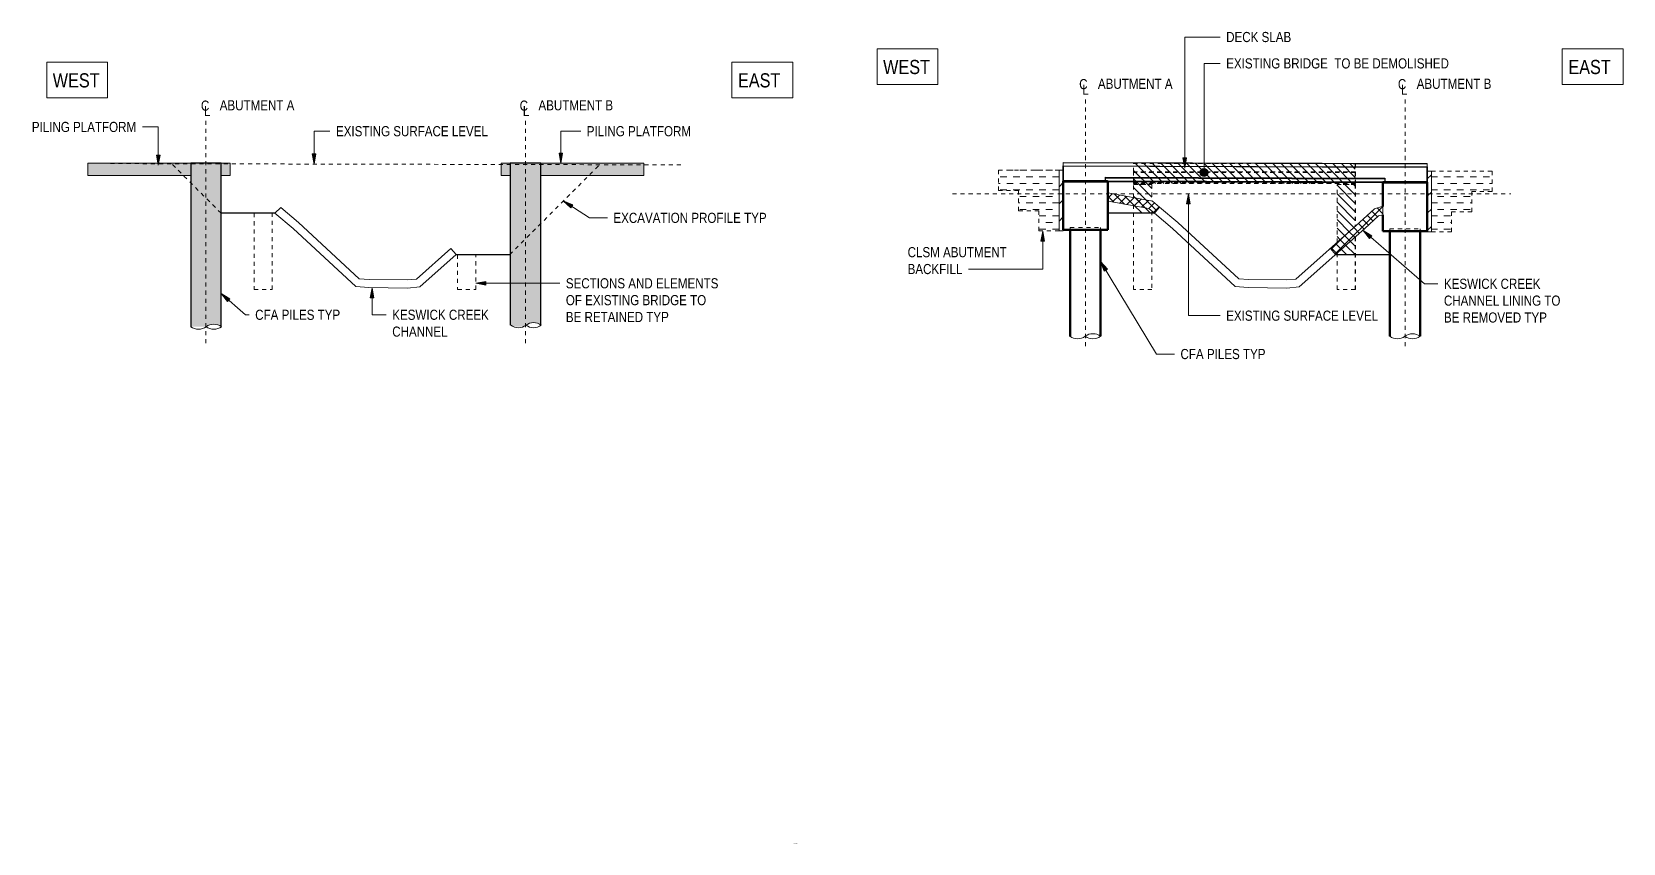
# Model space of a CAD drawing. Header units: metres. Extents: x 566 to 752, y 3 to 1696.
# Drawn here: x 712.43 to 751.77, y 2.66 to 22.71 of the extents above; entities that cross this region are included whole.
import ezdxf

# ---------------------------------------------------------------- set-up
doc = ezdxf.new("R2010")
doc.units = ezdxf.units.M
doc.linetypes.add('JacobsDash', pattern=[0.0045, 0.003, -0.0015])
doc.linetypes.add('JacobsGridLine', pattern=[0.0145, 0.01, -0.001, 0.0025, -0.001])
for name, color, linetype, lineweight in [('BRIDGE-ABUTMENT-CONC', 7, 'Continuous', 40), ('BRIDGE-FRAMING-LINE-18-HID', 7, 'JacobsDash', 18), ('D-BDGE', 7, 'Continuous', 13), ('D-BDGE-FLOOR', 7, 'Continuous', 40), ('D-BDGE-FLOOR-HID', 7, 'JacobsDash', 18), ('D-BDGE-FNDN-LINES-18-HID', 7, 'JacobsDash', 18), ('D-BDGE-FNDN-PILE-CONC', 7, 'Continuous', 40), ('D-BDGE-LINE', 7, 'Continuous', 9), ('D-ENHA-GEN-LINE', 7, 'Continuous', 9), ('D-ENHA-GEN-LINE-GRIDS', 7, 'Continuous', 9), ('D-ENHA-TEXT', 7, 'Continuous', 9)]:
    doc.layers.add(name, color=color, linetype=linetype, lineweight=lineweight)
for name, color, linetype, lineweight, true_color in [('D-BDGE-DECK', 7, 'Continuous', 13, 0x8c8cc6), ('D-BDGE-FRAMING', 7, 'Continuous', 13, 0x8c8cc6), ('D-BDGE-INT-WALL', 7, 'Continuous', 13, 0x8c8cc6)]:
    doc.layers.add(name, color=color, linetype=linetype, lineweight=lineweight, true_color=true_color)
doc.styles.add('Arial Narrow_2', font='ARIALN.TTF', dxfattribs={"height": 0.25})
doc.styles.add('Arial Narrow_3', font='ARIALN.TTF', dxfattribs={"height": 0.35})
doc.styles.add('Arial Narrow_4', font='ARIALN.TTF', dxfattribs={"height": 0.0035})
doc.styles.add('Arial Narrow_5', font='ARIALN.TTF', dxfattribs={"height": 0.005})
pattern_1 = [(45, (742.65888, 17.354), (-0.212132, 0.212132), [])]
pattern_2 = [(0, (742.65888, 17.354), (0.16129, 0.16129), [0.16129, -0.16129])]
pattern_3 = [(45, (742.65888, 17.354), (-0.106066, 0.106066), []), (135, (742.65888, 17.354), (-0.106066, -0.106066), [])]

# ---------------------------------------------------------------- blocks, each defined once
blk = doc.blocks.new('CS_DET_Pile-Column_BreakLine - CS_Tubular BreakLine-5483456-SECTION-STAGE B2')
at = {"layer": 'D-BDGE-LINE', "lineweight": 18}
for centre, start, end in [((-588.635, 15.674), 232.9573, 307.0427), ((-588.255, 15.17), 52.9573, 127.0427), ((-588.255, 15.674), 232.9573, 307.0427)]:
    blk.add_arc(centre, 0.315, start, end, dxfattribs=at)
blk = doc.blocks.new('CS_DET_Pile-Column_BreakLine - CS_Tubular BreakLine-5530552-SECTION-STAGE B2')
at = {"layer": 'D-BDGE-LINE', "lineweight": 18}
for centre, start, end in [((-580.727, 15.71), 232.9573, 307.0427), ((-580.352, 15.214), 52.9573, 127.0427), ((-580.352, 15.71), 232.9573, 307.0427)]:
    blk.add_arc(centre, 0.311, start, end, dxfattribs=at)
blk = doc.blocks.new('Roofs 3 - Roofs 3-4999916-SECTION-STAGE B1')
at = {"layer": 'D-BDGE-DECK', "color": 8, "linetype": 'JacobsDash', "true_color": 0x808080}
for p, q in [((-587.26, 19.454), (-587.259, 19.455)), ((-587.26, 19.454), (-582.295, 19.454)), ((-587.26, 19.25), (-587.26, 19.454)), ((-587.259, 19.251), (-587.259, 19.455)), ((-587.259, 19.455), (-582.523, 19.455)), ((-582.49, 19.455), (-581.973, 19.455)), ((-582.262, 19.454), (-581.926, 19.454)), ((-581.968, 19.455), (-581.778, 19.455)), ((-581.921, 19.454), (-581.78, 19.454)), ((-581.778, 19.455), (-581.78, 19.454)), ((-581.78, 19.454), (-581.78, 19.25)), ((-581.778, 19.455), (-581.778, 19.251)), ((-587.259, 19.251), (-587.26, 19.25)), ((-587.26, 19.25), (-581.78, 19.25)), ((-581.778, 19.251), (-587.259, 19.251)), ((-581.78, 19.25), (-581.778, 19.251))]:
    blk.add_line(p, q, dxfattribs=at)
blk = doc.blocks.new('01_SFO_FRP_Pile_CastInPlace_CS - CAST-IN-PLACE PILE - 0750-7668704-SECTION-STAGE B1')
at = {"layer": 'D-BDGE-FNDN-LINES-18-HID'}
for p, q in [((-580.925, 17.845), (-580.925, 17.787)), ((-580.925, 17.845), (-580.175, 17.845)), ((-580.175, 17.787), (-580.175, 17.845))]:
    blk.add_line(p, q, dxfattribs=at)
at = {"layer": 'D-BDGE-FNDN-PILE-CONC', "lineweight": 50}
for p, q in [((-580.925, 17.787), (-580.925, 15.186)), ((-580.175, 15.188), (-580.175, 17.787))]:
    blk.add_line(p, q, dxfattribs=at)
blk = doc.blocks.new('07_STR_DPS_PermadecPanel - 07_STR_DPS_PermadecPanel-5973128-SECTION-STAGE B1')
at = {"layer": 'BRIDGE-FRAMING-LINE-18-HID', "lineweight": 25}
for p, q in [((-587.95, 19.017), (-587.95, 19.017)), ((-587.95, 19.016), (-587.95, 19.014)), ((-587.95, 19.014), (-587.95, 19.013)), ((-587.95, 19.014), (-587.906, 19.014)), ((-581.05, 18.997), (-581.05, 18.997))]:
    blk.add_line(p, q, dxfattribs=at)
at = {"layer": 'D-BDGE-FRAMING', "color": 7, "lineweight": 25}
for p, q in [((-587.95, 19.111), (-587.95, 19.112)), ((-587.95, 19.112), (-587.95, 19.112)), ((-587.95, 19.112), (-587.95, 19.112)), ((-587.95, 19.112), (-581.05, 19.092)), ((-587.95, 19.112), (-581.05, 19.092)), ((-587.95, 19.11), (-587.95, 19.111)), ((-587.95, 19.111), (-587.95, 19.111)), ((-587.95, 19.111), (-587.95, 19.111)), ((-587.95, 19.111), (-581.05, 19.091)), ((-587.95, 19.111), (-581.05, 19.091)), ((-587.95, 19.017), (-587.95, 19.11)), ((-587.95, 19.11), (-587.95, 19.11)), ((-587.95, 19.11), (-587.95, 19.11)), ((-587.95, 19.11), (-581.05, 19.09)), ((-587.95, 19.11), (-581.05, 19.09)), ((-587.95, 19.02), (-581.05, 18.999)), ((-587.95, 19.019), (-582.574, 19.003)), ((-587.95, 19.019), (-582.583, 19.004)), ((-587.95, 19.018), (-587.95, 19.016)), ((-587.95, 19.018), (-582.488, 19.002)), ((-587.95, 19.018), (-582.497, 19.002)), ((-587.95, 19.017), (-587.95, 19.011)), ((-581.05, 18.997), (-587.95, 19.017)), ((-587.95, 19.017), (-587.95, 19.017)), ((-587.95, 19.017), (-582.403, 19.001)), ((-587.95, 19.017), (-582.411, 19.001)), ((-587.95, 19.011), (-581.05, 18.991)), ((-587.9, 19.014), (-582.104, 18.997)), ((-582.577, 19.004), (-581.05, 18.999)), ((-582.568, 19.003), (-581.05, 18.999)), ((-582.491, 19.002), (-581.05, 18.998)), ((-582.483, 19.002), (-581.05, 18.998)), ((-582.406, 19.001), (-581.05, 18.997)), ((-582.397, 19.001), (-581.05, 18.997)), ((-582.099, 18.997), (-581.05, 18.993)), ((-581.05, 19.092), (-581.05, 19.092)), ((-581.05, 19.092), (-581.05, 19.092)), ((-581.05, 19.092), (-581.05, 19.091)), ((-581.05, 19.091), (-581.05, 19.091)), ((-581.05, 19.091), (-581.05, 19.091)), ((-581.05, 19.091), (-581.05, 19.09)), ((-581.05, 19.09), (-581.05, 19.09)), ((-581.05, 19.09), (-581.05, 19.09)), ((-581.05, 19.09), (-581.05, 18.997)), ((-581.05, 18.993), (-581.05, 18.998)), ((-581.05, 18.991), (-581.05, 18.997)), ((-581.05, 18.997), (-581.05, 18.997)), ((-581.05, 18.991), (-581.05, 18.993))]:
    blk.add_line(p, q, dxfattribs=at)
blk = doc.blocks.new('07_STR_DPS_PermadecPanel - 07_STR_DPS_PermadecPanel-5973122-SECTION-STAGE B1')
at = {"layer": 'BRIDGE-FRAMING-LINE-18-HID', "lineweight": 25}
for p, q in [((-587.95, 19.022), (-587.95, 19.02)), ((-587.95, 19.02), (-587.95, 19.016)), ((-587.95, 19.02), (-587.95, 19.02)), ((-587.95, 19.014), (-587.95, 19.016)), ((-587.9, 19.014), (-587.95, 19.014))]:
    blk.add_line(p, q, dxfattribs=at)
at = {"layer": 'D-BDGE-FRAMING', "color": 7, "lineweight": 25}
for p, q in [((-587.95, 19.117), (-587.95, 19.118)), ((-587.95, 19.118), (-587.95, 19.118)), ((-587.95, 19.118), (-587.95, 19.118)), ((-587.95, 19.118), (-581.05, 19.098)), ((-587.95, 19.118), (-581.05, 19.098)), ((-587.95, 19.116), (-587.95, 19.117)), ((-587.95, 19.117), (-587.95, 19.117)), ((-587.95, 19.117), (-587.95, 19.117)), ((-587.95, 19.117), (-581.05, 19.097)), ((-587.95, 19.117), (-581.05, 19.097)), ((-587.95, 19.115), (-587.95, 19.116)), ((-587.95, 19.116), (-587.95, 19.116)), ((-587.95, 19.116), (-587.95, 19.116)), ((-587.95, 19.116), (-581.05, 19.096)), ((-587.95, 19.116), (-581.05, 19.096)), ((-587.95, 19.114), (-587.95, 19.115)), ((-587.95, 19.115), (-587.95, 19.115)), ((-587.95, 19.115), (-587.95, 19.115)), ((-587.95, 19.115), (-581.05, 19.095)), ((-587.95, 19.115), (-581.05, 19.095)), ((-587.95, 19.113), (-587.95, 19.114)), ((-587.95, 19.114), (-587.95, 19.114)), ((-587.95, 19.114), (-587.95, 19.114)), ((-587.95, 19.114), (-581.05, 19.094)), ((-587.95, 19.114), (-581.05, 19.094)), ((-587.95, 19.112), (-587.95, 19.113)), ((-587.95, 19.113), (-587.95, 19.113)), ((-587.95, 19.113), (-587.95, 19.113)), ((-587.95, 19.113), (-581.05, 19.093)), ((-587.95, 19.113), (-581.05, 19.093)), ((-587.95, 19.026), (-581.05, 19.005)), ((-587.95, 19.025), (-581.05, 19.005)), ((-587.95, 19.025), (-581.05, 19.005)), ((-587.95, 19.024), (-587.95, 19.022)), ((-587.95, 19.024), (-581.05, 19.004)), ((-587.95, 19.024), (-581.05, 19.004)), ((-587.95, 19.023), (-581.05, 19.003)), ((-587.95, 19.023), (-581.05, 19.003)), ((-587.95, 19.022), (-581.05, 19.002)), ((-587.95, 19.022), (-581.05, 19.002)), ((-587.95, 19.021), (-581.05, 19.001)), ((-587.95, 19.021), (-581.05, 19.001)), ((-587.95, 19.02), (-581.05, 19)), ((-587.95, 19.02), (-581.05, 19)), ((-587.95, 19.02), (-582.597, 19.004)), ((-587.95, 19.016), (-587.95, 19.018)), ((-582.077, 18.996), (-587.9, 19.014)), ((-582.591, 19.004), (-581.05, 18.999)), ((-581.05, 18.993), (-582.072, 18.996)), ((-581.05, 19.098), (-581.05, 19.098)), ((-581.05, 19.098), (-581.05, 19.098)), ((-581.05, 19.098), (-581.05, 19.097)), ((-581.05, 19.097), (-581.05, 19.097)), ((-581.05, 19.097), (-581.05, 19.097)), ((-581.05, 19.097), (-581.05, 19.096)), ((-581.05, 19.096), (-581.05, 19.096)), ((-581.05, 19.096), (-581.05, 19.096)), ((-581.05, 19.096), (-581.05, 19.095)), ((-581.05, 19.095), (-581.05, 19.095)), ((-581.05, 19.095), (-581.05, 19.095)), ((-581.05, 19.095), (-581.05, 19.094)), ((-581.05, 19.094), (-581.05, 19.094)), ((-581.05, 19.094), (-581.05, 19.094)), ((-581.05, 19.094), (-581.05, 19.093)), ((-581.05, 19.093), (-581.05, 19.093)), ((-581.05, 19.093), (-581.05, 19.093)), ((-581.05, 19.093), (-581.05, 19.092)), ((-581.05, 18.999), (-581.05, 19.004)), ((-581.05, 18.995), (-581.05, 18.999)), ((-581.05, 18.998), (-581.05, 18.993))]:
    blk.add_line(p, q, dxfattribs=at)
blk = doc.blocks.new('07_STR_DPS_PermadecPanel - 07_STR_DPS_PermadecPanel-5973129-SECTION-STAGE B1')
at = {"layer": 'BRIDGE-FRAMING-LINE-18-HID', "lineweight": 25}
for p, q in [((-587.95, 19.02), (-587.95, 19.022)), ((-587.9, 19.02), (-587.95, 19.02)), ((-587.95, 19.02), (-587.95, 19.02))]:
    blk.add_line(p, q, dxfattribs=at)
at = {"layer": 'D-BDGE-FRAMING', "color": 7, "lineweight": 25}
for p, q in [((-587.95, 19.026), (-581.05, 19.005)), ((-587.95, 19.026), (-581.05, 19.005)), ((-587.95, 19.022), (-587.95, 19.024)), ((-585.46, 19.013), (-587.9, 19.02)), ((-581.05, 18.999), (-583.921, 19.008)), ((-581.05, 19.004), (-581.05, 18.999))]:
    blk.add_line(p, q, dxfattribs=at)
blk = doc.blocks.new('CS_DET_Pile-Column_BreakLine - CS_Tubular BreakLine-5483456-SECTION-STAGE B1')
at = {"layer": 'D-BDGE-LINE', "lineweight": 18}
for centre, start, end in [((-588.643, 15.439), 232.9573, 307.0427), ((-588.263, 14.936), 52.9573, 127.0427), ((-588.263, 15.439), 232.9573, 307.0427)]:
    blk.add_arc(centre, 0.315, start, end, dxfattribs=at)
blk = doc.blocks.new('CS_DET_Pile-Column_BreakLine - CS_Tubular BreakLine-5530552-SECTION-STAGE B1')
at = {"layer": 'D-BDGE-LINE', "lineweight": 18}
for centre, start, end in [((-580.741, 15.436), 232.9573, 307.0427), ((-580.366, 14.939), 52.9573, 127.0427), ((-580.366, 15.436), 232.9573, 307.0427)]:
    blk.add_arc(centre, 0.311, start, end, dxfattribs=at)
blk = doc.blocks.new('CS_Annot_Centreline Symbol1 - CS_Annot_Centreline Symbol 2-5308920-SECTION-STAGE B2')
at = {"layer": 'D-ENHA-GEN-LINE', "char_height": 0.25, "attachment_point": 1, "style": 'Arial Narrow_2'}
for s, insert, width in [('C  ', (-588.574, 21.013), 0.44093), ('L', (-588.496, 20.879), 0.1924)]:
    blk.add_mtext(s, dxfattribs=dict(at, insert=insert, width=width))
blk = doc.blocks.new('CS_Annot_Centreline Symbol1 - CS_Annot_Centreline Symbol-5309845-SECTION-STAGE B2')
at = {"layer": 'D-ENHA-GEN-LINE', "char_height": 0.25, "attachment_point": 1, "style": 'Arial Narrow_2'}
for s, insert, width in [('C  ', (-580.696, 21.013), 0.44093), ('L', (-580.618, 20.879), 0.1924)]:
    blk.add_mtext(s, dxfattribs=dict(at, insert=insert, width=width))
blk = doc.blocks.new('CS_Annot_Centreline Symbol1 - CS_Annot_Centreline Symbol 2-5308920-SECTION-STAGE B1')
at = {"layer": 'D-ENHA-GEN-LINE', "char_height": 0.25, "attachment_point": 1, "style": 'Arial Narrow_2'}
for s, insert, width in [('C  ', (-588.604, 21.544), 0.44093), ('L', (-588.526, 21.41), 0.1924)]:
    blk.add_mtext(s, dxfattribs=dict(at, insert=insert, width=width))
blk = doc.blocks.new('CS_Annot_Centreline Symbol1 - CS_Annot_Centreline Symbol-5309845-SECTION-STAGE B1')
at = {"layer": 'D-ENHA-GEN-LINE', "char_height": 0.25, "attachment_point": 1, "style": 'Arial Narrow_2'}
for s, insert, width in [('C  ', (-580.726, 21.544), 0.44093), ('L', (-580.648, 21.41), 0.1924)]:
    blk.add_mtext(s, dxfattribs=dict(at, insert=insert, width=width))

msp = doc.modelspace()

# ---------------------------------------------------------------- hatches: boundary and pattern name
at = {"layer": 'D-BDGE-LINE', "true_color": 0xd8d8d8}
h = msp.add_hatch(color=254, dxfattribs=at)
h.paths.add_polyline_path([(716.362, 19.162), (716.362, 19.463), (713.823, 19.463), (713.823, 19.162)])
h.paths.add_polyline_path([(717.337, 19.162), (717.337, 19.463), (717.114, 19.463), (717.114, 19.162)])
at = {"layer": 'D-BDGE-LINE', "true_color": 0xc0c0c0}
for points in [[(716.681, 15.422), (716.743, 15.422), (716.793, 15.453), (716.847, 15.474), (716.904, 15.484), (716.963, 15.484), (717.02, 15.474), (717.074, 15.453), (717.114, 15.428), (717.114, 19.463), (716.362, 19.463), (716.362, 15.422), (716.415, 15.422)], [(724.348, 15.422), (724.575, 15.422), (724.6, 15.432), (724.698, 15.492), (724.751, 15.513), (724.808, 15.523), (724.865, 15.523), (724.922, 15.513), (724.975, 15.492), (725.013, 15.469), (725.013, 19.463), (724.261, 19.463), (724.261, 15.462), (724.274, 15.462), (724.323, 15.432)]]:
    msp.add_hatch(color=9, dxfattribs=at).paths.add_polyline_path(points)
at = {"layer": 'D-BDGE-LINE', "true_color": 0xd8d8d8}
h = msp.add_hatch(color=254, dxfattribs=at)
h.paths.add_polyline_path([(724.261, 19.162), (724.261, 19.463), (724.037, 19.463), (724.037, 19.162)])
h.paths.add_polyline_path([(727.558, 19.162), (727.558, 19.463), (725.013, 19.463), (725.013, 19.162)])
at = {"layer": 'D-BDGE-LINE'}
h = msp.add_hatch(dxfattribs=at)
h.set_pattern_fill('FP_6', color=256, style=0, pattern_type=2)
h.set_pattern_definition(pattern_2)
h.paths.add_polyline_path([(737.825, 17.79), (737.825, 19.29), (736.325, 19.29), (736.325, 18.79), (736.825, 18.79), (736.825, 18.29), (737.325, 18.29), (737.325, 17.79)])
h = msp.add_hatch(dxfattribs=at)
h.set_pattern_fill('FP_5', color=256, style=0, pattern_type=2)
h.set_pattern_definition(pattern_1)
h.paths.add_polyline_path([(737.925, 17.79), (737.925, 19.292), (737.825, 19.292), (737.825, 17.79)])
h = msp.add_hatch(dxfattribs=at)
h.set_pattern_fill('FP_8', color=256, style=0, pattern_type=2)
h.set_pattern_definition([(135, (742.65888, 17.354), (-0.106066, -0.106066), [])])
h.paths.add_polyline_path([(745.147, 17.204), (745.147, 17.637), (744.697, 17.236), (744.697, 17.204)])
h.paths.add_polyline_path([(744.697, 17.504), (745.147, 17.904), (745.147, 19.454), (739.666, 19.454), (739.666, 18.228), (740.116, 18.228), (740.116, 18.96), (744.697, 18.96), (744.697, 17.848)])
h = msp.add_hatch(dxfattribs=at)
h.set_pattern_fill('FP_5', color=256, style=0, pattern_type=2)
h.set_pattern_definition(pattern_1)
h.paths.add_polyline_path([(746.926, 17.765), (747.026, 17.765), (747.026, 19.268), (746.926, 19.268), (746.926, 18.265)])
h = msp.add_hatch(dxfattribs=at)
h.set_pattern_fill('FP_6', color=256, style=0, pattern_type=2)
h.set_pattern_definition(pattern_2)
h.paths.add_polyline_path([(747.026, 17.765), (747.526, 17.765), (747.526, 18.265), (748.026, 18.265), (748.026, 18.765), (748.526, 18.765), (748.526, 19.265), (747.026, 19.265), (747.026, 18.265)])
h = msp.add_hatch(dxfattribs=at)
h.set_pattern_fill('FP_7', color=256, style=0, pattern_type=2)
h.set_pattern_definition(pattern_3)
h.paths.add_polyline_path([(740.181, 18.228), (740.31, 18.381), (740.135, 18.528), (739.036, 18.729), (739.036, 18.526), (740.047, 18.341), (740.135, 18.267)])
h = msp.add_hatch(dxfattribs=at)
h.set_pattern_fill('FP_7', color=256, style=0, pattern_type=2)
h.set_pattern_definition(pattern_3)
h.paths.add_polyline_path([(744.66, 17.204), (745.384, 17.848), (745.722, 18.16), (745.828, 18.191), (745.828, 18.399), (745.621, 18.339), (745.25, 17.996), (744.533, 17.358)])
at = {"layer": 'D-ENHA-TEXT'}
for points in [[(715.56, 19.417), (715.604, 19.667), (715.516, 19.667)], [(719.41, 19.443), (719.454, 19.693), (719.366, 19.693)], [(725.511, 19.459), (725.555, 19.709), (725.466, 19.709)], [(740.93, 19.345), (740.974, 19.595), (740.886, 19.595)], [(725.57, 18.536), (725.756, 18.363), (725.804, 18.437)], [(741.023, 18.708), (740.978, 18.458), (741.067, 18.458)], [(737.422, 17.788), (737.378, 17.538), (737.466, 17.538)], [(745.341, 17.798), (745.501, 17.601), (745.559, 17.668)], [(738.851, 17.036), (738.943, 16.799), (739.018, 16.845)], [(723.408, 16.496), (723.658, 16.452), (723.658, 16.54)], [(717.116, 16.246), (717.274, 16.048), (717.333, 16.114)], [(720.843, 16.385), (720.799, 16.135), (720.887, 16.135)]]:
    msp.add_hatch(color=256, dxfattribs=at).paths.add_polyline_path(points)
h = msp.add_hatch(color=256, dxfattribs=at)
edge = h.paths.add_edge_path()
edge.add_arc((741.408, 19.234), 0.1, 0, 360)

# ---------------------------------------------------------------- linework, layer by layer
at = {"layer": 'BRIDGE-ABUTMENT-CONC', "lineweight": 50}
for p, q in [((737.925, 17.822), (737.925, 19.023)), ((737.925, 19.023), (739.025, 19.023)), ((737.926, 19.014), (737.925, 19.023)), ((737.926, 19.014), (737.926, 17.814)), ((739.026, 19.014), (737.926, 19.014)), ((739.025, 19.023), (739.026, 19.014)), ((739.026, 17.814), (739.026, 19.014)), ((745.825, 18.398), (745.825, 18.996)), ((745.825, 18.996), (746.925, 18.996)), ((745.826, 18.987), (745.825, 18.996)), ((745.826, 18.987), (745.826, 18.398)), ((746.926, 18.987), (745.826, 18.987)), ((746.925, 18.996), (746.926, 18.987)), ((746.926, 17.787), (746.926, 18.987)), ((745.825, 17.796), (745.825, 18.19)), ((745.826, 18.19), (745.826, 17.787)), ((737.925, 17.822), (737.926, 17.814)), ((737.926, 17.814), (739.026, 17.814)), ((745.825, 17.796), (745.826, 17.787)), ((745.826, 17.787), (746.926, 17.787))]:
    msp.add_line(p, q, dxfattribs=at)
at = {"layer": 'BRIDGE-FRAMING-LINE-18-HID'}
for p, q in [((739.025, 19.023), (739.025, 17.822)), ((746.925, 18.996), (746.925, 17.796)), ((739.025, 17.822), (737.926, 17.822)), ((739.025, 17.822), (739.026, 17.816)), ((746.925, 17.796), (745.826, 17.796)), ((746.926, 17.789), (746.925, 17.796))]:
    msp.add_line(p, q, dxfattribs=at)
at = {"layer": 'D-BDGE', "lineweight": 18}
for p, q in [((716.362, 19.463), (713.823, 19.463)), ((713.823, 19.463), (713.823, 19.162)), ((717.337, 19.463), (717.114, 19.463)), ((717.337, 19.162), (717.337, 19.463)), ((724.037, 19.162), (724.037, 19.463)), ((724.037, 19.463), (724.261, 19.463)), ((725.013, 19.463), (727.558, 19.463)), ((727.558, 19.463), (727.558, 19.162)), ((713.823, 19.162), (716.362, 19.162)), ((717.114, 19.162), (717.337, 19.162)), ((724.261, 19.162), (724.037, 19.162)), ((727.558, 19.162), (725.013, 19.162)), ((745.876, 19.071), (738.976, 19.095)), ((738.976, 19.095), (738.976, 18.999)), ((745.876, 18.972), (745.876, 19.071))]:
    msp.add_line(p, q, dxfattribs=at)
at = {"layer": 'D-BDGE', "color": 8, "linetype": 'JacobsDash', "lineweight": 18, "true_color": 0x808080}
for p, q in [((714.378, 19.455), (728.473, 19.423)), ((735.19, 18.708), (739.036, 18.708)), ((739.154, 18.708), (748.992, 18.708)), ((717.929, 18.228), (717.929, 16.34)), ((718.379, 18.228), (717.929, 18.228)), ((718.379, 16.34), (718.379, 18.228)), ((722.96, 17.204), (722.96, 16.34)), ((723.41, 17.204), (722.96, 17.204)), ((723.41, 16.34), (723.41, 17.204)), ((717.929, 16.34), (718.379, 16.34)), ((722.96, 16.34), (723.41, 16.34))]:
    msp.add_line(p, q, dxfattribs=at)
at = {"layer": 'D-BDGE', "linetype": 'JacobsDash', "lineweight": 18}
for p, q in [((717.114, 18.228), (715.88, 19.463)), ((724.246, 17.204), (726.505, 19.463)), ((737.825, 19.29), (736.325, 19.29)), ((736.325, 19.29), (736.325, 18.79)), ((748.526, 19.265), (747.026, 19.265)), ((748.526, 18.765), (748.526, 19.265)), ((736.325, 18.79), (736.825, 18.79)), ((736.825, 18.79), (736.825, 18.29)), ((748.026, 18.265), (748.026, 18.765)), ((748.026, 18.765), (748.526, 18.765)), ((736.825, 18.29), (737.325, 18.29)), ((737.325, 18.29), (737.325, 17.79)), ((747.526, 17.765), (747.526, 18.265)), ((747.526, 18.265), (748.026, 18.265)), ((737.325, 17.79), (737.825, 17.79)), ((747.026, 17.765), (747.526, 17.765))]:
    msp.add_line(p, q, dxfattribs=at)
at = {"layer": 'D-BDGE', "lineweight": 25}
for p, q in [((717.114, 19.463), (716.362, 19.463)), ((716.362, 19.463), (716.362, 15.422)), ((717.114, 15.428), (717.114, 19.463)), ((725.013, 19.463), (724.261, 19.463)), ((724.261, 19.463), (724.261, 15.462)), ((725.013, 15.469), (725.013, 19.463)), ((718.444, 18.228), (717.114, 18.228)), ((740.181, 18.228), (739.026, 18.228)), ((722.923, 17.204), (724.246, 17.204)), ((744.66, 17.204), (745.983, 17.204))]:
    msp.add_line(p, q, dxfattribs=at)
at = {"layer": 'D-BDGE', "lineweight": 9}
for p, q in [((737.825, 19.292), (737.825, 17.79)), ((737.925, 19.292), (737.825, 19.292)), ((737.925, 17.79), (737.925, 19.292)), ((746.926, 17.765), (746.926, 19.268)), ((746.926, 19.268), (747.026, 19.268)), ((747.026, 19.268), (747.026, 17.765)), ((737.825, 17.79), (737.925, 17.79)), ((747.026, 17.765), (746.926, 17.765))]:
    msp.add_line(p, q, dxfattribs=at)
at = {"layer": 'D-BDGE', "color": 8, "lineweight": 18, "true_color": 0x808080}
for p, q in [((739.036, 18.526), (739.028, 18.527)), ((739.036, 18.729), (739.036, 18.526)), ((740.135, 18.528), (739.036, 18.729)), ((739.036, 18.526), (740.047, 18.341)), ((740.31, 18.381), (740.135, 18.528)), ((718.444, 18.229), (718.586, 18.371)), ((718.444, 18.229), (718.896, 17.85)), ((718.586, 18.371), (719.028, 18)), ((740.047, 18.341), (740.181, 18.228)), ((740.181, 18.228), (740.31, 18.381)), ((740.181, 18.228), (740.632, 17.85)), ((740.31, 18.381), (740.764, 18)), ((745.621, 18.339), (745.25, 17.996)), ((745.384, 17.848), (745.722, 18.16)), ((745.828, 18.399), (745.621, 18.339)), ((745.722, 18.16), (745.828, 18.191)), ((745.828, 18.191), (745.828, 18.399)), ((718.896, 17.85), (720.444, 16.414)), ((719.028, 18), (720.528, 16.609)), ((740.632, 17.85), (742.18, 16.414)), ((740.764, 18), (742.264, 16.609)), ((743.679, 16.599), (745.25, 17.996)), ((743.763, 16.406), (745.383, 17.847)), ((745.25, 17.996), (744.533, 17.358)), ((744.66, 17.204), (745.384, 17.848)), ((721.943, 16.599), (722.792, 17.355)), ((722.924, 17.204), (722.792, 17.355)), ((744.533, 17.358), (744.66, 17.204)), ((722.027, 16.406), (722.924, 17.204)), ((720.528, 16.609), (720.771, 16.592)), ((720.771, 16.592), (721.714, 16.578)), ((721.714, 16.578), (721.943, 16.599)), ((742.264, 16.609), (742.507, 16.592)), ((742.507, 16.592), (743.451, 16.578)), ((743.451, 16.578), (743.679, 16.599)), ((720.444, 16.414), (720.762, 16.392)), ((720.762, 16.392), (721.722, 16.378)), ((721.722, 16.378), (722.027, 16.406)), ((742.18, 16.414), (742.499, 16.392)), ((742.499, 16.392), (743.458, 16.378)), ((743.458, 16.378), (743.763, 16.406))]:
    msp.add_line(p, q, dxfattribs=at)
at = {"layer": 'D-BDGE-FLOOR', "lineweight": 9}
for p, q in [((737.925, 19.398), (737.925, 19.483)), ((737.925, 19.483), (744.327, 19.464)), ((737.926, 19.474), (737.925, 19.483)), ((745.094, 19.453), (737.926, 19.474)), ((737.926, 19.474), (737.926, 19.389)), ((744.327, 19.464), (745.094, 19.453)), ((744.329, 19.464), (746.925, 19.456)), ((746.926, 19.447), (745.094, 19.453)), ((746.925, 19.456), (746.925, 19.371)), ((746.925, 19.456), (746.926, 19.447)), ((746.926, 19.362), (746.926, 19.447))]:
    msp.add_line(p, q, dxfattribs=at)
at = {"layer": 'D-BDGE-FLOOR', "lineweight": 25}
for p, q in [((737.925, 19.023), (737.925, 19.398)), ((737.925, 19.398), (744.327, 19.379)), ((737.926, 19.389), (737.925, 19.398)), ((745.094, 19.368), (737.926, 19.389)), ((737.926, 19.389), (737.926, 19.014)), ((744.327, 19.379), (745.094, 19.368)), ((744.329, 19.379), (746.925, 19.371)), ((746.926, 19.362), (745.094, 19.368)), ((746.925, 19.371), (746.925, 18.996)), ((746.925, 19.371), (746.926, 19.362)), ((746.926, 18.987), (746.926, 19.362)), ((738.069, 19.023), (737.925, 19.023)), ((737.925, 19.023), (737.926, 19.014)), ((737.926, 19.014), (745.094, 18.993)), ((744.327, 19.004), (743.134, 19.007)), ((745.094, 18.993), (744.327, 19.004)), ((746.925, 18.996), (744.329, 19.004)), ((745.094, 18.993), (746.926, 18.987)), ((746.926, 18.987), (746.925, 18.996))]:
    msp.add_line(p, q, dxfattribs=at)
at = {"layer": 'D-BDGE-FLOOR-HID', "lineweight": 25}
msp.add_line((738.975, 19.02), (738.085, 19.022), dxfattribs=at)
at = {"layer": 'D-BDGE-FNDN-LINES-18-HID'}
for p, q in [((738.101, 17.872), (738.101, 17.814)), ((738.101, 17.872), (738.851, 17.872)), ((738.851, 17.814), (738.851, 17.872))]:
    msp.add_line(p, q, dxfattribs=at)
at = {"layer": 'D-BDGE-FNDN-PILE-CONC', "lineweight": 50}
for p, q in [((738.101, 17.814), (738.101, 15.183)), ((738.851, 15.187), (738.851, 17.814))]:
    msp.add_line(p, q, dxfattribs=at)
at = {"layer": 'D-BDGE-FRAMING', "color": 8, "linetype": 'JacobsDash', "true_color": 0x808080}
for p, q in [((739.666, 19.25), (739.667, 19.251)), ((739.666, 19.25), (745.146, 19.25)), ((739.666, 19.234), (739.666, 19.25)), ((745.146, 19.234), (739.666, 19.234)), ((739.666, 18.976), (739.666, 19.234)), ((739.666, 18.976), (745.146, 18.976)), ((739.666, 18.96), (739.666, 18.976)), ((739.667, 18.961), (739.666, 18.96)), ((745.146, 18.96), (739.666, 18.96)), ((739.667, 18.961), (739.667, 19.251)), ((739.667, 19.251), (745.148, 19.251)), ((745.148, 18.961), (739.667, 18.961)), ((745.148, 19.251), (745.146, 19.25)), ((745.146, 19.25), (745.146, 19.234)), ((745.146, 19.234), (745.146, 18.976)), ((745.146, 18.976), (745.146, 18.96)), ((745.146, 18.96), (745.148, 18.961)), ((745.148, 19.251), (745.148, 18.961))]:
    msp.add_line(p, q, dxfattribs=at)
at = {"layer": 'D-BDGE-INT-WALL', "color": 8, "linetype": 'JacobsDash', "true_color": 0x808080}
for p, q in [((739.666, 18.94), (739.668, 18.941)), ((739.666, 18.614), (739.666, 18.94)), ((740.116, 18.94), (739.666, 18.94)), ((739.668, 18.614), (739.668, 18.941)), ((739.668, 18.941), (740.118, 18.941)), ((740.118, 18.941), (740.116, 18.94)), ((740.116, 18.94), (740.116, 18.532)), ((740.118, 18.941), (740.118, 18.531)), ((744.697, 18.94), (744.698, 18.941)), ((744.697, 17.504), (744.697, 18.94)), ((745.147, 18.94), (744.697, 18.94)), ((744.698, 17.505), (744.698, 18.941)), ((744.698, 18.941), (745.148, 18.941)), ((745.148, 18.941), (745.147, 18.94)), ((745.147, 18.94), (745.147, 17.904)), ((745.148, 18.941), (745.148, 17.905)), ((739.666, 16.34), (739.666, 18.411)), ((739.668, 16.34), (739.668, 18.41)), ((740.116, 18.283), (740.116, 16.34)), ((740.118, 18.281), (740.118, 16.34)), ((745.147, 17.637), (745.147, 16.34)), ((745.148, 17.638), (745.148, 16.34)), ((744.697, 16.34), (744.697, 17.236)), ((744.698, 16.34), (744.698, 17.237)), ((740.118, 16.34), (739.666, 16.34)), ((745.148, 16.34), (744.697, 16.34))]:
    msp.add_line(p, q, dxfattribs=at)
at = {"layer": 'D-ENHA-GEN-LINE-GRIDS', "linetype": 'JacobsGridLine', "lineweight": 18}
for p, q in [((738.476, 14.943), (738.476, 21.049)), ((746.376, 14.943), (746.376, 21.049)), ((716.737, 15.014), (716.737, 20.518)), ((724.637, 15.014), (724.637, 20.518))]:
    msp.add_line(p, q, dxfattribs=at)
at = {"layer": 'D-ENHA-TEXT'}
for p, q in [((740.93, 22.584), (741.805, 22.584)), ((740.93, 19.345), (740.93, 22.584)), ((741.408, 21.932), (741.805, 21.932)), ((741.408, 19.234), (741.408, 21.932)), ((715.56, 20.361), (715.168, 20.361)), ((715.56, 19.417), (715.56, 20.361)), ((719.41, 20.256), (719.802, 20.256)), ((719.41, 19.443), (719.41, 20.256)), ((725.511, 20.256), (725.875, 20.256)), ((725.511, 19.459), (725.511, 20.256)), ((725.875, 20.256), (726.001, 20.256)), ((715.604, 19.667), (715.516, 19.667)), ((715.516, 19.667), (715.56, 19.417)), ((715.56, 19.417), (715.604, 19.667)), ((719.454, 19.693), (719.366, 19.693)), ((719.366, 19.693), (719.41, 19.443)), ((719.41, 19.443), (719.454, 19.693)), ((725.555, 19.709), (725.466, 19.709)), ((725.466, 19.709), (725.511, 19.459)), ((725.511, 19.459), (725.555, 19.709)), ((740.974, 19.595), (740.886, 19.595)), ((740.886, 19.595), (740.93, 19.345)), ((740.93, 19.345), (740.974, 19.595)), ((725.57, 18.536), (725.756, 18.363)), ((725.804, 18.437), (725.57, 18.536)), ((725.57, 18.536), (726.22, 18.114)), ((741.023, 18.708), (740.978, 18.458)), ((741.067, 18.458), (741.023, 18.708)), ((741.023, 18.708), (741.023, 15.696)), ((725.756, 18.363), (725.804, 18.437)), ((726.22, 18.114), (726.66, 18.114)), ((740.978, 18.458), (741.067, 18.458)), ((737.422, 17.788), (737.378, 17.538)), ((737.466, 17.538), (737.422, 17.788)), ((737.422, 17.788), (737.422, 16.849)), ((745.341, 17.798), (745.501, 17.601)), ((745.559, 17.668), (745.341, 17.798)), ((745.341, 17.798), (746.86, 16.484)), ((737.378, 17.538), (737.466, 17.538)), ((745.501, 17.601), (745.559, 17.668)), ((738.851, 17.036), (738.943, 16.799)), ((739.018, 16.845), (738.851, 17.036)), ((738.851, 17.036), (740.231, 14.748)), ((723.658, 16.54), (723.408, 16.496)), ((723.658, 16.452), (723.658, 16.54)), ((736.859, 16.849), (735.588, 16.849)), ((737.422, 16.849), (736.859, 16.849)), ((738.943, 16.799), (739.018, 16.845)), ((717.116, 16.246), (717.274, 16.048)), ((717.333, 16.114), (717.116, 16.246)), ((717.116, 16.246), (717.716, 15.718)), ((720.843, 16.385), (720.799, 16.135)), ((720.799, 16.135), (720.887, 16.135)), ((720.887, 16.135), (720.843, 16.385)), ((720.843, 16.385), (720.843, 15.718)), ((723.408, 16.496), (723.658, 16.452)), ((723.408, 16.496), (725.484, 16.496)), ((746.86, 16.484), (747.187, 16.484)), ((717.274, 16.048), (717.333, 16.114)), ((717.716, 15.718), (717.806, 15.718)), ((720.843, 15.718), (721.193, 15.718)), ((741.023, 15.696), (741.805, 15.696)), ((740.231, 14.748), (740.676, 14.748))]:
    msp.add_line(p, q, dxfattribs=at)
at = {"layer": 'D-ENHA-TEXT', "lineweight": 18, "flags": 128}
for points in [[(733.326, 22.294), (734.83, 22.294), (734.83, 21.412), (733.326, 21.412)], [(750.263, 22.294), (751.767, 22.294), (751.767, 21.412), (750.263, 21.412)], [(712.802, 21.964), (714.307, 21.964), (714.307, 21.082), (712.802, 21.082)], [(729.739, 21.964), (731.244, 21.964), (731.244, 21.082), (729.739, 21.082)]]:
    msp.add_lwpolyline(points, close=True, dxfattribs=at)
at = {"layer": 'D-ENHA-TEXT'}
msp.add_circle((741.408, 19.234), 0.1, dxfattribs=at)

# ---------------------------------------------------------------- block references
at = {"layer": 'BRIDGE-FRAMING-LINE-18-HID', "lineweight": 25}
for name in ['07_STR_DPS_PermadecPanel - 07_STR_DPS_PermadecPanel-5973122-SECTION-STAGE B1', '07_STR_DPS_PermadecPanel - 07_STR_DPS_PermadecPanel-5973129-SECTION-STAGE B1', '07_STR_DPS_PermadecPanel - 07_STR_DPS_PermadecPanel-5973128-SECTION-STAGE B1']:
    msp.add_blockref(name, (1326.926, 0), dxfattribs=at)
at = {"layer": 'D-BDGE-DECK', "color": 8, "linetype": 'JacobsDash', "true_color": 0x808080}
msp.add_blockref('Roofs 3 - Roofs 3-4999916-SECTION-STAGE B1', (1326.926, 0), dxfattribs=at)
at = {"layer": 'D-BDGE-FNDN-LINES-18-HID'}
msp.add_blockref('01_SFO_FRP_Pile_CastInPlace_CS - CAST-IN-PLACE PILE - 0750-7668704-SECTION-STAGE B1', (1326.926, 0), dxfattribs=at)
at = {"layer": 'D-BDGE-LINE'}
for name, p in [('CS_DET_Pile-Column_BreakLine - CS_Tubular BreakLine-5483456-SECTION-STAGE B2', (1305.189, 0)), ('CS_DET_Pile-Column_BreakLine - CS_Tubular BreakLine-5530552-SECTION-STAGE B2', (1305.189, 0)), ('CS_DET_Pile-Column_BreakLine - CS_Tubular BreakLine-5483456-SECTION-STAGE B1', (1326.926, 0)), ('CS_DET_Pile-Column_BreakLine - CS_Tubular BreakLine-5530552-SECTION-STAGE B1', (1326.926, 0))]:
    msp.add_blockref(name, p, dxfattribs=at)
at = {"layer": 'D-ENHA-GEN-LINE'}
for name, p in [('CS_Annot_Centreline Symbol1 - CS_Annot_Centreline Symbol 2-5308920-SECTION-STAGE B1', (1326.926, 0)), ('CS_Annot_Centreline Symbol1 - CS_Annot_Centreline Symbol-5309845-SECTION-STAGE B1', (1326.926, 0)), ('CS_Annot_Centreline Symbol1 - CS_Annot_Centreline Symbol 2-5308920-SECTION-STAGE B2', (1305.189, 0)), ('CS_Annot_Centreline Symbol1 - CS_Annot_Centreline Symbol-5309845-SECTION-STAGE B2', (1305.189, 0))]:
    msp.add_blockref(name, p, dxfattribs=at)

# ---------------------------------------------------------------- texts
at = {"layer": 'D-ENHA-GEN-LINE', "char_height": 0.25, "attachment_point": 1, "style": 'Arial Narrow_2', "bg_fill": 3, "box_fill_scale": 1, "bg_fill_color": 256, "bg_fill_true_color": 13158600, "bg_fill_transparency": 0}
for s, insert in [('ABUTMENT A', (738.785, 21.553)), ('ABUTMENT B', (746.664, 21.553)), ('ABUTMENT A', (717.079, 21.022)), ('ABUTMENT B', (724.957, 21.022))]:
    msp.add_mtext(s, dxfattribs=dict(at, insert=insert))
at = {"layer": 'D-ENHA-TEXT', "insert": (734.082, 17.391), "char_height": 0.25, "attachment_point": 1, "style": 'Arial Narrow_2', "bg_fill": 3, "box_fill_scale": 1, "bg_fill_color": 256, "bg_fill_transparency": 0}
msp.add_mtext('CLSM ABUTMENT ', dxfattribs=at)
at = {"layer": 'D-ENHA-TEXT', "insert": (731.26, 2.66), "char_height": 0.0035, "attachment_point": 1, "style": 'Arial Narrow_4', "bg_fill": 3, "box_fill_scale": 1, "bg_fill_color": 256, "bg_fill_true_color": 13158600, "bg_fill_transparency": 0}
msp.add_mtext('1.', dxfattribs=at)

# ---------------------------------------------------------------- next in the draw order: texts
at = {"layer": 'D-ENHA-TEXT', "attachment_point": 1, "bg_fill": 3, "box_fill_scale": 1, "bg_fill_color": 256, "bg_fill_true_color": 13158600, "bg_fill_transparency": 0}
for s, insert, char_height, style in [('DECK SLAB', (741.955, 22.709), 0.25, 'Arial Narrow_2'), ('EXISTING BRIDGE  TO BE DEMOLISHED', (741.955, 22.057), 0.25, 'Arial Narrow_2'), ('PILING PLATFORM ', (712.435, 20.486), 0.25, 'Arial Narrow_2'), ('EXISTING SURFACE LEVEL', (719.952, 20.381), 0.25, 'Arial Narrow_2'), ('PILING PLATFORM ', (726.151, 20.381), 0.25, 'Arial Narrow_2'), ('EXCAVATION PROFILE TYP', (726.81, 18.239), 0.25, 'Arial Narrow_2'), ('SECTIONS AND ELEMENTS ', (725.634, 16.621), 0.25, 'Arial Narrow_2'), ('KESWICK CREEK ', (747.337, 16.609), 0.25, 'Arial Narrow_2'), ('CFA PILES TYP', (717.956, 15.843), 0.25, 'Arial Narrow_2'), ('KESWICK CREEK ', (721.343, 15.843), 0.25, 'Arial Narrow_2'), ('EXISTING SURFACE LEVEL', (741.955, 15.821), 0.25, 'Arial Narrow_2'), ('CFA PILES TYP', (740.826, 14.873), 0.25, 'Arial Narrow_2'), ('FOR GENERAL NOTES REFER TO SHEET No. 2871005 TO 2871008.', (731.268, 2.66), 0.0035, 'Arial Narrow_4')]:
    msp.add_mtext(s, dxfattribs=dict(at, insert=insert, char_height=char_height, style=style))
at = {"layer": 'D-ENHA-TEXT', "lineweight": 18, "char_height": 0.35, "attachment_point": 1, "style": 'Arial Narrow_3', "bg_fill": 3, "box_fill_scale": 1, "bg_fill_color": 256, "bg_fill_true_color": 13158600, "bg_fill_transparency": 0}
for s, insert in [('WEST', (712.952, 21.688)), ('EAST', (729.889, 21.688)), ('WEST', (733.476, 22.018)), ('EAST', (750.413, 22.018))]:
    msp.add_mtext(s, dxfattribs=dict(at, insert=insert))
at = {"layer": 'D-ENHA-TEXT', "insert": (734.082, 16.974), "char_height": 0.25, "attachment_point": 1, "style": 'Arial Narrow_2', "bg_fill": 3, "box_fill_scale": 1, "bg_fill_color": 256, "bg_fill_transparency": 0}
msp.add_mtext('BACKFILL', dxfattribs=at)

# ---------------------------------------------------------------- next in the draw order: texts
at = {"layer": 'D-ENHA-TEXT', "attachment_point": 1, "bg_fill": 3, "box_fill_scale": 1, "bg_fill_color": 256, "bg_fill_true_color": 13158600, "bg_fill_transparency": 0}
for s, insert, char_height, style in [('OF EXISTING BRIDGE TO ', (725.634, 16.205), 0.25, 'Arial Narrow_2'), ('CHANNEL LINING TO ', (747.337, 16.193), 0.25, 'Arial Narrow_2'), ('CHANNEL', (721.343, 15.427), 0.25, 'Arial Narrow_2'), ('NOTES', (731.26, 2.671), 0.005, 'Arial Narrow_5')]:
    msp.add_mtext(s, dxfattribs=dict(at, insert=insert, char_height=char_height, style=style))

# ---------------------------------------------------------------- next in the draw order: texts
at = {"layer": 'D-ENHA-TEXT', "char_height": 0.25, "attachment_point": 1, "style": 'Arial Narrow_2', "bg_fill": 3, "box_fill_scale": 1, "bg_fill_color": 256, "bg_fill_true_color": 13158600, "bg_fill_transparency": 0}
for s, insert in [('BE RETAINED TYP', (725.634, 15.788)), ('BE REMOVED TYP', (747.337, 15.776))]:
    msp.add_mtext(s, dxfattribs=dict(at, insert=insert))

doc.saveas('drawing.dxf')
